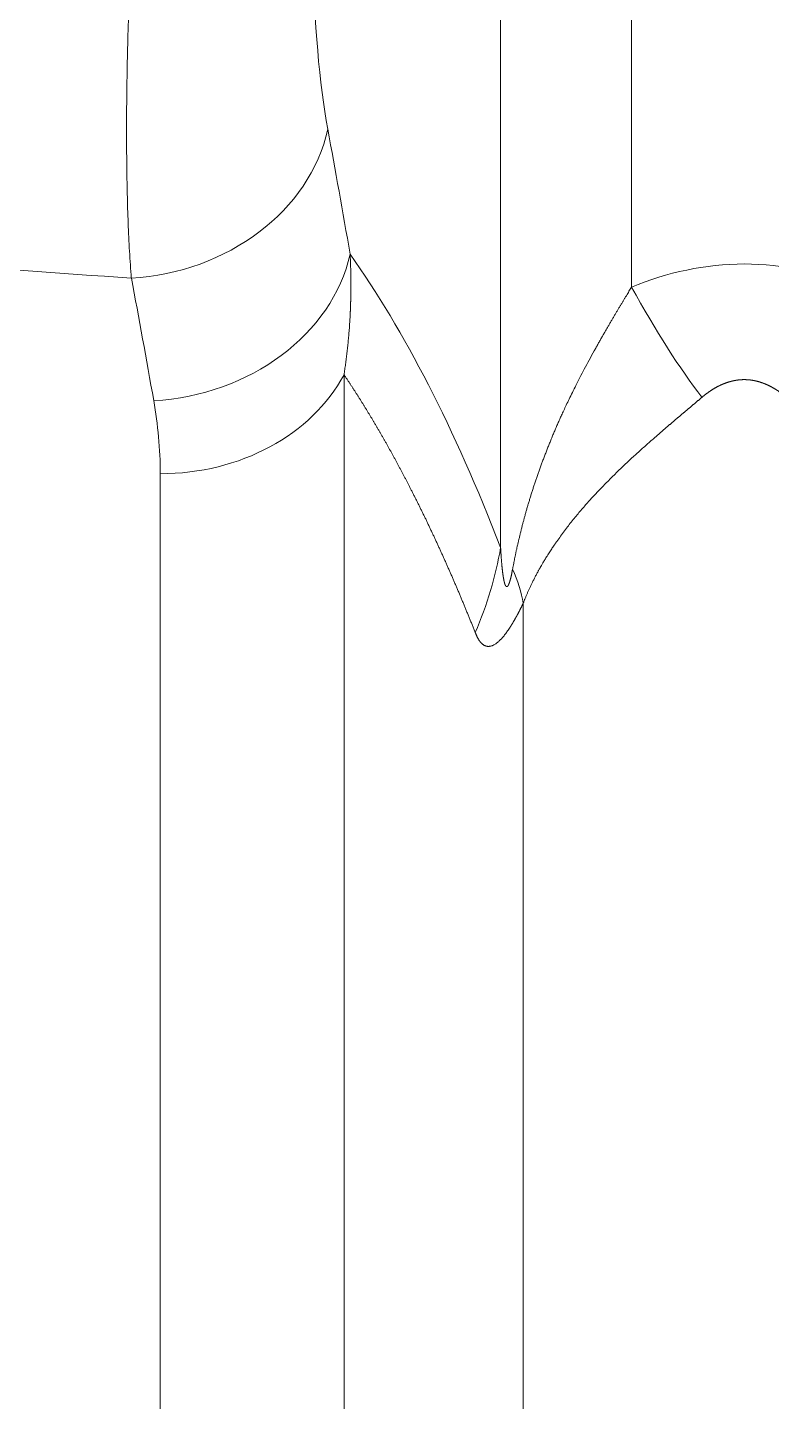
# Model space of a CAD drawing. Header units: millimetres. Extents: x 4664 to 8864, y -38 to 2932.
# Drawn here: x 5324.28 to 5333.95, y 1275.92 to 1293.78 of the extents above; entities that cross this region are included whole.
import ezdxf

# ---------------------------------------------------------------- set-up
doc = ezdxf.new("R2010")
doc.units = ezdxf.units.MM

msp = doc.modelspace()

# ---------------------------------------------------------------- linework, layer by layer
at = {"lineweight": 5}
for p, q in [((5332.13, 1290.409), (5332.13, 1337.158)), ((5330.427, 1328.827), (5330.427, 1287.024)), ((5328.391, 1289.269), (5328.391, 1260.011)), ((5326.002, 1287.982), (5326.002, 1258.059)), ((5330.721, 1286.299), (5330.721, 1260.034))]:
    msp.add_line(p, q, dxfattribs=at)
for centre, major_axis, ratio, start_param, end_param in [((5325.626, 1292.733), (-2.568, -0.476), 0.840771, 1.416051, 2.800609), ((5300.545, 1169.146), (16.144, 145.92), 0.182976, 5.718557, 5.739012), ((5325.917, 1291.11), (-2.574, -0.445), 0.830019, 1.428411, 2.810989), ((5311.639, 1195.094), (13.253, 98.309), 0.193169, 5.946097, 6.078784), ((5297.991, 1169.419), (16.165, 143.307), 0.186227, 5.719318, 5.739773), ((5332.13, 1293.021), (-1.996, 4.827), 0.215465, 2.051097, 2.469561), ((5326.002, 1290.142), (-2.612, 0), 0.827153, 1.570796, 2.725761), ((5325.319, 1287.57), (4.871, 1.888), 0.927977, 5.543431, 5.775843), ((5325.943, 1287.941), (-4.705, 2.269), 0.410286, 3.423432, 3.592911)]:
    msp.add_ellipse(centre, major_axis=major_axis, ratio=ratio, start_param=start_param, end_param=end_param, dxfattribs=at)
for points, knots in [([(5328.085, 1297.787), (5328.044, 1297.24), (5328.016, 1296.712), (5327.983, 1295.694), (5327.979, 1295.199), (5328.004, 1293.832), (5328.07, 1293.052), (5328.18, 1292.46)], [0, 0, 0, 0, 0.25, 0.25, 0.5, 0.5, 1, 1, 1, 1]), ([(5325.626, 1290.526), (5325.617, 1290.638), (5325.609, 1290.755), (5325.595, 1290.994), (5325.589, 1291.116), (5325.58, 1291.365), (5325.576, 1291.492), (5325.57, 1291.749), (5325.568, 1291.878), (5325.565, 1292.139), (5325.564, 1292.27), (5325.564, 1292.533), (5325.564, 1292.664), (5325.567, 1292.925), (5325.568, 1293.055), (5325.572, 1293.249), (5325.573, 1293.313), (5325.575, 1293.408), (5325.576, 1293.456), (5325.578, 1293.511), (5325.578, 1293.539), (5325.579, 1293.553), (5325.579, 1293.56), (5325.579, 1293.563), (5325.579, 1293.565), (5325.579, 1293.566), (5325.579, 1293.566), (5325.579, 1293.566), (5325.579, 1293.566), (5325.579, 1293.566), (5325.579, 1293.567), (5325.579, 1293.567), (5325.583, 1293.727), (5325.588, 1293.889), (5325.6, 1294.217), (5325.607, 1294.383), (5325.621, 1294.717), (5325.629, 1294.885), (5325.647, 1295.224), (5325.656, 1295.394), (5325.676, 1295.735), (5325.686, 1295.906), (5325.708, 1296.248), (5325.719, 1296.419), (5325.743, 1296.76), (5325.756, 1296.93), (5325.781, 1297.269), (5325.794, 1297.438), (5325.808, 1297.606)], [0, 0, 0, 0, 0.0625, 0.0625, 0.125, 0.125, 0.1875, 0.1875, 0.25, 0.25, 0.3125, 0.3125, 0.375, 0.375, 0.4375, 0.4375, 0.46875, 0.46875, 0.484375, 0.492188, 0.496094, 0.498047, 0.499023, 0.499512, 0.499756, 0.499878, 0.499939, 0.499969, 0.499985, 0.499992, 0.499992, 0.5, 0.5, 0.5625, 0.5625, 0.625, 0.625, 0.6875, 0.6875, 0.75, 0.75, 0.8125, 0.8125, 0.875, 0.875, 0.9375, 0.9375, 1, 1, 1, 1]), ([(5325.626, 1290.526), (5324.694, 1290.586), (5322.833, 1290.726), (5320.052, 1290.999), (5318.205, 1291.22), (5316.822, 1291.401), (5316.362, 1291.464), (5315.672, 1291.562), (5315.327, 1291.611), (5314.925, 1291.671), (5314.724, 1291.701), (5314.623, 1291.716), (5314.573, 1291.724), (5314.548, 1291.728), (5314.535, 1291.73), (5314.529, 1291.731), (5314.526, 1291.731), (5314.524, 1291.731), (5314.524, 1291.732), (5314.523, 1291.732), (5313.623, 1291.869), (5311.83, 1292.161), (5309.162, 1292.65), (5306.514, 1293.189), (5304.762, 1293.58), (5303.89, 1293.783)], [0, 0, 0, 0, 0.125, 0.25, 0.375, 0.375, 0.4375, 0.4375, 0.46875, 0.484375, 0.492187, 0.496094, 0.498047, 0.499023, 0.499512, 0.499756, 0.499878, 0.499939, 0.499939, 0.5, 0.5, 0.625, 0.75, 0.875, 1, 1, 1, 1]), ([(5328.471, 1290.837), (5328.471, 1290.831), (5328.472, 1290.82), (5328.472, 1290.803), (5328.473, 1290.786), (5328.474, 1290.769), (5328.474, 1290.752), (5328.475, 1290.736), (5328.476, 1290.719), (5328.476, 1290.703), (5328.477, 1290.686), (5328.477, 1290.67), (5328.478, 1290.654), (5328.478, 1290.637), (5328.479, 1290.621), (5328.479, 1290.605), (5328.479, 1290.59), (5328.48, 1290.574), (5328.48, 1290.558), (5328.48, 1290.542), (5328.48, 1290.527), (5328.48, 1290.512), (5328.481, 1290.496), (5328.481, 1290.481), (5328.481, 1290.466), (5328.481, 1290.451), (5328.481, 1290.436), (5328.481, 1290.421), (5328.481, 1290.406), (5328.481, 1290.391), (5328.481, 1290.377), (5328.48, 1290.362), (5328.48, 1290.348), (5328.48, 1290.333), (5328.48, 1290.319), (5328.48, 1290.305), (5328.479, 1290.291), (5328.479, 1290.277), (5328.479, 1290.263), (5328.478, 1290.249), (5328.478, 1290.236), (5328.478, 1290.222), (5328.477, 1290.208), (5328.477, 1290.195), (5328.477, 1290.182), (5328.476, 1290.168), (5328.476, 1290.155), (5328.475, 1290.142), (5328.475, 1290.129), (5328.474, 1290.116), (5328.474, 1290.103), (5328.473, 1290.091), (5328.472, 1290.078), (5328.472, 1290.065), (5328.471, 1290.044), (5328.469, 1290.012), (5328.467, 1289.972), (5328.464, 1289.932), (5328.462, 1289.893), (5328.459, 1289.853), (5328.456, 1289.814), (5328.452, 1289.776), (5328.449, 1289.737), (5328.445, 1289.699), (5328.442, 1289.662), (5328.438, 1289.625), (5328.434, 1289.588), (5328.43, 1289.551), (5328.425, 1289.515), (5328.421, 1289.479), (5328.416, 1289.443), (5328.411, 1289.408), (5328.406, 1289.373), (5328.401, 1289.338), (5328.396, 1289.304), (5328.393, 1289.281), (5328.391, 1289.269)], [0, 0, 0, 0, 0.010932, 0.021807, 0.032623, 0.043382, 0.054084, 0.064727, 0.075313, 0.085841, 0.096312, 0.106724, 0.117079, 0.127377, 0.137617, 0.147799, 0.157923, 0.16799, 0.177999, 0.18795, 0.197844, 0.20768, 0.217459, 0.227179, 0.236843, 0.246449, 0.255997, 0.265487, 0.27492, 0.284296, 0.293614, 0.302874, 0.312077, 0.321223, 0.330311, 0.339341, 0.348314, 0.35723, 0.366088, 0.374888, 0.383631, 0.392317, 0.400946, 0.409517, 0.41803, 0.426487, 0.434886, 0.443227, 0.451512, 0.459739, 0.467908, 0.476021, 0.484076, 0.492074, 0.500014, 0.525883, 0.551544, 0.577, 0.602248, 0.627291, 0.652128, 0.676758, 0.701182, 0.725401, 0.749413, 0.77322, 0.796821, 0.820217, 0.843407, 0.866392, 0.889172, 0.911747, 0.934117, 0.956283, 0.978244, 1, 1, 1, 1]), ([(5332.13, 1290.409), (5332.59, 1290.599), (5333.092, 1290.709), (5334.098, 1290.708), (5334.599, 1290.599), (5335.059, 1290.409)], [0, 0, 0, 0, 0.5, 0.5, 1, 1, 1, 1]), ([(5330.583, 1286.741), (5330.584, 1286.747), (5330.586, 1286.759), (5330.59, 1286.777), (5330.593, 1286.795), (5330.597, 1286.813), (5330.6, 1286.832), (5330.604, 1286.85), (5330.608, 1286.869), (5330.611, 1286.887), (5330.615, 1286.906), (5330.619, 1286.925), (5330.623, 1286.944), (5330.627, 1286.963), (5330.631, 1286.983), (5330.636, 1287.002), (5330.64, 1287.022), (5330.644, 1287.042), (5330.649, 1287.062), (5330.653, 1287.082), (5330.658, 1287.102), (5330.663, 1287.122), (5330.668, 1287.142), (5330.673, 1287.163), (5330.678, 1287.184), (5330.683, 1287.204), (5330.688, 1287.225), (5330.693, 1287.246), (5330.698, 1287.268), (5330.704, 1287.289), (5330.709, 1287.31), (5330.715, 1287.332), (5330.721, 1287.354), (5330.727, 1287.375), (5330.732, 1287.397), (5330.738, 1287.419), (5330.745, 1287.441), (5330.751, 1287.464), (5330.757, 1287.486), (5330.763, 1287.509), (5330.77, 1287.531), (5330.777, 1287.554), (5330.783, 1287.577), (5330.79, 1287.6), (5330.797, 1287.623), (5330.804, 1287.646), (5330.811, 1287.67), (5330.818, 1287.693), (5330.826, 1287.717), (5330.833, 1287.741), (5330.841, 1287.764), (5330.849, 1287.788), (5330.856, 1287.812), (5330.864, 1287.836), (5330.872, 1287.861), (5330.881, 1287.885), (5330.889, 1287.91), (5330.897, 1287.934), (5330.906, 1287.959), (5330.914, 1287.984), (5330.923, 1288.008), (5330.932, 1288.033), (5330.941, 1288.059), (5330.95, 1288.084), (5330.959, 1288.109), (5330.969, 1288.134), (5330.978, 1288.16), (5330.988, 1288.186), (5330.998, 1288.211), (5331.008, 1288.237), (5331.018, 1288.263), (5331.028, 1288.289), (5331.038, 1288.315), (5331.048, 1288.341), (5331.059, 1288.368), (5331.07, 1288.394), (5331.08, 1288.42), (5331.091, 1288.447), (5331.102, 1288.473), (5331.113, 1288.5), (5331.125, 1288.527), (5331.136, 1288.554), (5331.148, 1288.581), (5331.16, 1288.608), (5331.171, 1288.635), (5331.183, 1288.662), (5331.199, 1288.698), (5331.221, 1288.745), (5331.249, 1288.807), (5331.282, 1288.877), (5331.319, 1288.954), (5331.361, 1289.04), (5331.408, 1289.134), (5331.459, 1289.236), (5331.516, 1289.345), (5331.579, 1289.461), (5331.63, 1289.555), (5331.67, 1289.626), (5331.695, 1289.671), (5331.72, 1289.715), (5331.744, 1289.758), (5331.768, 1289.8), (5331.792, 1289.841), (5331.815, 1289.881), (5331.838, 1289.92), (5331.86, 1289.958), (5331.882, 1289.996), (5331.904, 1290.033), (5331.925, 1290.068), (5331.946, 1290.103), (5331.966, 1290.137), (5331.986, 1290.171), (5332.006, 1290.203), (5332.025, 1290.235), (5332.043, 1290.266), (5332.062, 1290.296), (5332.079, 1290.325), (5332.096, 1290.354), (5332.113, 1290.381), (5332.124, 1290.4), (5332.13, 1290.409)], [0, 0, 0, 0, 0.004401, 0.008838, 0.013309, 0.017816, 0.022358, 0.026934, 0.031546, 0.036193, 0.040875, 0.045592, 0.050344, 0.055131, 0.059954, 0.064812, 0.069704, 0.074632, 0.079596, 0.084594, 0.089628, 0.094696, 0.099801, 0.10494, 0.110114, 0.115324, 0.120569, 0.125849, 0.131165, 0.136516, 0.141902, 0.147324, 0.15278, 0.158272, 0.1638, 0.169362, 0.17496, 0.180594, 0.186262, 0.191967, 0.197706, 0.203481, 0.209291, 0.215136, 0.221017, 0.226934, 0.232885, 0.238872, 0.244895, 0.250953, 0.257046, 0.263175, 0.269339, 0.275538, 0.281773, 0.288044, 0.294349, 0.300691, 0.307067, 0.31348, 0.319927, 0.32641, 0.332929, 0.339483, 0.346073, 0.352698, 0.359358, 0.366054, 0.372785, 0.379552, 0.386355, 0.393193, 0.400066, 0.406975, 0.41392, 0.4209, 0.427915, 0.434966, 0.442053, 0.449175, 0.456332, 0.463525, 0.470754, 0.478018, 0.485318, 0.492653, 0.500024, 0.514373, 0.531083, 0.550154, 0.571587, 0.595381, 0.621536, 0.650052, 0.68093, 0.714169, 0.749769, 0.763075, 0.776161, 0.789026, 0.80167, 0.814094, 0.826297, 0.83828, 0.850042, 0.861583, 0.872904, 0.884004, 0.894884, 0.905542, 0.915981, 0.926198, 0.936196, 0.945972, 0.955528, 0.964864, 0.973979, 0.982873, 0.991547, 1, 1, 1, 1]), ([(5330.097, 1285.917), (5330.094, 1285.925), (5330.088, 1285.941), (5330.079, 1285.964), (5330.069, 1285.987), (5330.06, 1286.01), (5330.051, 1286.033), (5330.042, 1286.056), (5330.032, 1286.079), (5330.023, 1286.102), (5330.014, 1286.125), (5330.004, 1286.148), (5329.995, 1286.171), (5329.985, 1286.194), (5329.976, 1286.217), (5329.967, 1286.24), (5329.957, 1286.262), (5329.948, 1286.285), (5329.938, 1286.308), (5329.929, 1286.331), (5329.919, 1286.353), (5329.91, 1286.376), (5329.901, 1286.398), (5329.891, 1286.421), (5329.882, 1286.443), (5329.872, 1286.466), (5329.863, 1286.488), (5329.853, 1286.51), (5329.843, 1286.533), (5329.834, 1286.555), (5329.824, 1286.577), (5329.815, 1286.599), (5329.805, 1286.622), (5329.796, 1286.644), (5329.786, 1286.666), (5329.776, 1286.688), (5329.767, 1286.71), (5329.757, 1286.732), (5329.747, 1286.754), (5329.738, 1286.776), (5329.728, 1286.797), (5329.718, 1286.819), (5329.709, 1286.841), (5329.699, 1286.863), (5329.689, 1286.884), (5329.68, 1286.906), (5329.67, 1286.928), (5329.66, 1286.949), (5329.65, 1286.971), (5329.64, 1286.992), (5329.631, 1287.014), (5329.621, 1287.035), (5329.611, 1287.057), (5329.601, 1287.078), (5329.591, 1287.099), (5329.582, 1287.121), (5329.572, 1287.142), (5329.562, 1287.163), (5329.552, 1287.184), (5329.542, 1287.205), (5329.532, 1287.226), (5329.522, 1287.247), (5329.512, 1287.268), (5329.502, 1287.289), (5329.492, 1287.31), (5329.482, 1287.331), (5329.473, 1287.352), (5329.463, 1287.373), (5329.453, 1287.394), (5329.443, 1287.414), (5329.433, 1287.435), (5329.422, 1287.456), (5329.412, 1287.476), (5329.402, 1287.497), (5329.392, 1287.517), (5329.382, 1287.538), (5329.372, 1287.558), (5329.362, 1287.579), (5329.352, 1287.599), (5329.342, 1287.619), (5329.332, 1287.64), (5329.322, 1287.66), (5329.311, 1287.68), (5329.301, 1287.7), (5329.291, 1287.72), (5329.281, 1287.74), (5329.268, 1287.766), (5329.253, 1287.796), (5329.234, 1287.832), (5329.216, 1287.867), (5329.198, 1287.902), (5329.179, 1287.937), (5329.161, 1287.972), (5329.143, 1288.007), (5329.124, 1288.042), (5329.105, 1288.077), (5329.087, 1288.111), (5329.068, 1288.146), (5329.05, 1288.18), (5329.031, 1288.214), (5329.012, 1288.248), (5328.993, 1288.282), (5328.975, 1288.316), (5328.956, 1288.349), (5328.937, 1288.383), (5328.918, 1288.416), (5328.899, 1288.45), (5328.88, 1288.483), (5328.861, 1288.516), (5328.842, 1288.549), (5328.823, 1288.581), (5328.803, 1288.614), (5328.784, 1288.647), (5328.765, 1288.679), (5328.746, 1288.711), (5328.726, 1288.743), (5328.707, 1288.775), (5328.687, 1288.807), (5328.668, 1288.839), (5328.648, 1288.871), (5328.629, 1288.902), (5328.609, 1288.933), (5328.59, 1288.965), (5328.57, 1288.996), (5328.55, 1289.027), (5328.53, 1289.058), (5328.511, 1289.088), (5328.491, 1289.119), (5328.471, 1289.149), (5328.451, 1289.179), (5328.431, 1289.21), (5328.411, 1289.24), (5328.398, 1289.26), (5328.391, 1289.269)], [0, 0, 0, 0, 0.005793, 0.011588, 0.017385, 0.023184, 0.028985, 0.034789, 0.040595, 0.046402, 0.052212, 0.058025, 0.063839, 0.069656, 0.075474, 0.081295, 0.087118, 0.092943, 0.098771, 0.1046, 0.110432, 0.116266, 0.122102, 0.12794, 0.13378, 0.139622, 0.145467, 0.151313, 0.157162, 0.163013, 0.168866, 0.174722, 0.180579, 0.186439, 0.1923, 0.198164, 0.20403, 0.209898, 0.215768, 0.221641, 0.227515, 0.233392, 0.239271, 0.245152, 0.251035, 0.25692, 0.262807, 0.268697, 0.274588, 0.280482, 0.286378, 0.292276, 0.298176, 0.304078, 0.309982, 0.315889, 0.321797, 0.327708, 0.33362, 0.339535, 0.345452, 0.351371, 0.357293, 0.363216, 0.369141, 0.375069, 0.380999, 0.38693, 0.392864, 0.3988, 0.404738, 0.410679, 0.416621, 0.422565, 0.428512, 0.43446, 0.440411, 0.446364, 0.452319, 0.458276, 0.464235, 0.470196, 0.476159, 0.482125, 0.488092, 0.494062, 0.500033, 0.510682, 0.52134, 0.532009, 0.542687, 0.553376, 0.564074, 0.574782, 0.5855, 0.596228, 0.606965, 0.617713, 0.62847, 0.639237, 0.650014, 0.6608, 0.671597, 0.682403, 0.693219, 0.704045, 0.71488, 0.725726, 0.736581, 0.747445, 0.75832, 0.769204, 0.780098, 0.791002, 0.801915, 0.812838, 0.82377, 0.834713, 0.845665, 0.856626, 0.867597, 0.878578, 0.889569, 0.900569, 0.911578, 0.922598, 0.933626, 0.944665, 0.955713, 0.96677, 0.977837, 0.988914, 1, 1, 1, 1]), ([(5334.144, 1288.975), (5334.143, 1288.977), (5334.139, 1288.98), (5334.133, 1288.984), (5334.128, 1288.989), (5334.123, 1288.993), (5334.117, 1288.998), (5334.112, 1289.002), (5334.106, 1289.006), (5334.101, 1289.01), (5334.095, 1289.015), (5334.09, 1289.019), (5334.084, 1289.023), (5334.079, 1289.027), (5334.073, 1289.031), (5334.068, 1289.035), (5334.063, 1289.039), (5334.057, 1289.043), (5334.052, 1289.047), (5334.046, 1289.05), (5334.041, 1289.054), (5334.035, 1289.058), (5334.03, 1289.062), (5334.024, 1289.065), (5334.019, 1289.069), (5334.013, 1289.072), (5334.008, 1289.076), (5334.002, 1289.079), (5333.997, 1289.083), (5333.991, 1289.086), (5333.986, 1289.089), (5333.98, 1289.092), (5333.975, 1289.096), (5333.969, 1289.099), (5333.964, 1289.102), (5333.958, 1289.105), (5333.953, 1289.108), (5333.947, 1289.111), (5333.942, 1289.114), (5333.936, 1289.117), (5333.931, 1289.12), (5333.925, 1289.122), (5333.92, 1289.125), (5333.914, 1289.128), (5333.909, 1289.13), (5333.903, 1289.133), (5333.898, 1289.136), (5333.892, 1289.138), (5333.887, 1289.14), (5333.881, 1289.143), (5333.876, 1289.145), (5333.87, 1289.148), (5333.865, 1289.15), (5333.859, 1289.152), (5333.854, 1289.154), (5333.848, 1289.156), (5333.843, 1289.158), (5333.837, 1289.161), (5333.832, 1289.163), (5333.826, 1289.164), (5333.821, 1289.166), (5333.815, 1289.168), (5333.81, 1289.17), (5333.804, 1289.172), (5333.799, 1289.174), (5333.793, 1289.175), (5333.788, 1289.177), (5333.782, 1289.178), (5333.777, 1289.18), (5333.771, 1289.181), (5333.766, 1289.183), (5333.76, 1289.184), (5333.755, 1289.186), (5333.749, 1289.187), (5333.744, 1289.188), (5333.738, 1289.189), (5333.733, 1289.191), (5333.727, 1289.192), (5333.721, 1289.193), (5333.716, 1289.194), (5333.71, 1289.195), (5333.705, 1289.196), (5333.699, 1289.197), (5333.694, 1289.198), (5333.688, 1289.198), (5333.683, 1289.199), (5333.677, 1289.2), (5333.672, 1289.201), (5333.666, 1289.201), (5333.661, 1289.202), (5333.655, 1289.202), (5333.65, 1289.203), (5333.644, 1289.203), (5333.639, 1289.204), (5333.633, 1289.204), (5333.628, 1289.204), (5333.622, 1289.204), (5333.616, 1289.205), (5333.611, 1289.205), (5333.605, 1289.205), (5333.6, 1289.205), (5333.594, 1289.205), (5333.589, 1289.205), (5333.583, 1289.205), (5333.578, 1289.205), (5333.572, 1289.205), (5333.567, 1289.204), (5333.561, 1289.204), (5333.556, 1289.204), (5333.55, 1289.204), (5333.545, 1289.203), (5333.539, 1289.203), (5333.534, 1289.202), (5333.528, 1289.202), (5333.523, 1289.201), (5333.517, 1289.201), (5333.511, 1289.2), (5333.506, 1289.199), (5333.5, 1289.198), (5333.495, 1289.198), (5333.489, 1289.197), (5333.484, 1289.196), (5333.478, 1289.195), (5333.473, 1289.194), (5333.467, 1289.193), (5333.462, 1289.192), (5333.456, 1289.191), (5333.451, 1289.189), (5333.445, 1289.188), (5333.44, 1289.187), (5333.434, 1289.186), (5333.429, 1289.184), (5333.423, 1289.183), (5333.418, 1289.181), (5333.412, 1289.18), (5333.407, 1289.178), (5333.401, 1289.177), (5333.395, 1289.175), (5333.39, 1289.174), (5333.384, 1289.172), (5333.379, 1289.17), (5333.373, 1289.168), (5333.368, 1289.166), (5333.362, 1289.164), (5333.357, 1289.163), (5333.351, 1289.161), (5333.346, 1289.158), (5333.34, 1289.156), (5333.335, 1289.154), (5333.329, 1289.152), (5333.324, 1289.15), (5333.318, 1289.148), (5333.313, 1289.145), (5333.307, 1289.143), (5333.302, 1289.14), (5333.296, 1289.138), (5333.291, 1289.136), (5333.285, 1289.133), (5333.28, 1289.13), (5333.274, 1289.128), (5333.269, 1289.125), (5333.263, 1289.122), (5333.258, 1289.12), (5333.252, 1289.117), (5333.247, 1289.114), (5333.241, 1289.111), (5333.236, 1289.108), (5333.23, 1289.105), (5333.225, 1289.102), (5333.219, 1289.099), (5333.214, 1289.096), (5333.208, 1289.092), (5333.203, 1289.089), (5333.197, 1289.086), (5333.192, 1289.083), (5333.186, 1289.079), (5333.181, 1289.076), (5333.175, 1289.072), (5333.17, 1289.069), (5333.165, 1289.065), (5333.159, 1289.062), (5333.154, 1289.058), (5333.148, 1289.054), (5333.143, 1289.05), (5333.137, 1289.047), (5333.132, 1289.043), (5333.126, 1289.039), (5333.121, 1289.035), (5333.115, 1289.031), (5333.11, 1289.027), (5333.104, 1289.023), (5333.099, 1289.019), (5333.093, 1289.015), (5333.088, 1289.01), (5333.083, 1289.006), (5333.077, 1289.002), (5333.072, 1288.998), (5333.066, 1288.993), (5333.061, 1288.989), (5333.055, 1288.984), (5333.05, 1288.98), (5333.046, 1288.977), (5333.044, 1288.975)], [0, 0, 0, 0, 0.006346, 0.012656, 0.018931, 0.025171, 0.031376, 0.037546, 0.043682, 0.049784, 0.055851, 0.061885, 0.067884, 0.07385, 0.079783, 0.085682, 0.091549, 0.097382, 0.103183, 0.108951, 0.114688, 0.120392, 0.126065, 0.131705, 0.137315, 0.142894, 0.148441, 0.153958, 0.159445, 0.164901, 0.170328, 0.175724, 0.181092, 0.18643, 0.19174, 0.197021, 0.202273, 0.207498, 0.212694, 0.217864, 0.223006, 0.228121, 0.233209, 0.238272, 0.243308, 0.248319, 0.253304, 0.258264, 0.2632, 0.268111, 0.272999, 0.277863, 0.282703, 0.28752, 0.292315, 0.297088, 0.301839, 0.306568, 0.311276, 0.315964, 0.320631, 0.325279, 0.329906, 0.334515, 0.339105, 0.343677, 0.348231, 0.352768, 0.357287, 0.36179, 0.366277, 0.370749, 0.375205, 0.379646, 0.384073, 0.388486, 0.392886, 0.397273, 0.401648, 0.406011, 0.410362, 0.414703, 0.419033, 0.423353, 0.427663, 0.431965, 0.436258, 0.440543, 0.444821, 0.449093, 0.453357, 0.457616, 0.46187, 0.466119, 0.470363, 0.474604, 0.478841, 0.483076, 0.487309, 0.49154, 0.49577, 0.5, 0.50423, 0.50846, 0.512691, 0.516924, 0.521159, 0.525396, 0.529637, 0.533881, 0.53813, 0.542384, 0.546643, 0.550907, 0.555179, 0.559457, 0.563742, 0.568035, 0.572337, 0.576647, 0.580967, 0.585297, 0.589638, 0.593989, 0.598352, 0.602727, 0.607114, 0.611514, 0.615927, 0.620354, 0.624795, 0.629251, 0.633723, 0.63821, 0.642713, 0.647232, 0.651769, 0.656323, 0.660895, 0.665485, 0.670094, 0.674721, 0.679369, 0.684036, 0.688724, 0.693432, 0.698161, 0.702912, 0.707685, 0.71248, 0.717297, 0.722137, 0.727001, 0.731889, 0.7368, 0.741736, 0.746696, 0.751681, 0.756692, 0.761728, 0.766791, 0.771879, 0.776994, 0.782136, 0.787306, 0.792502, 0.797727, 0.802979, 0.80826, 0.81357, 0.818908, 0.824276, 0.829672, 0.835099, 0.840555, 0.846042, 0.851559, 0.857106, 0.862685, 0.868295, 0.873935, 0.879608, 0.885312, 0.891049, 0.896817, 0.902618, 0.908451, 0.914318, 0.920217, 0.92615, 0.932116, 0.938115, 0.944149, 0.950216, 0.956318, 0.962454, 0.968624, 0.974829, 0.981069, 0.987344, 0.993654, 1, 1, 1, 1]), ([(5333.044, 1288.975), (5333.041, 1288.973), (5333.035, 1288.967), (5333.026, 1288.959), (5333.016, 1288.952), (5333.007, 1288.944), (5332.998, 1288.936), (5332.988, 1288.928), (5332.979, 1288.92), (5332.97, 1288.912), (5332.96, 1288.904), (5332.951, 1288.896), (5332.941, 1288.888), (5332.932, 1288.88), (5332.923, 1288.872), (5332.913, 1288.864), (5332.904, 1288.856), (5332.894, 1288.848), (5332.885, 1288.84), (5332.875, 1288.832), (5332.866, 1288.824), (5332.856, 1288.816), (5332.847, 1288.808), (5332.837, 1288.8), (5332.827, 1288.792), (5332.818, 1288.784), (5332.808, 1288.776), (5332.799, 1288.768), (5332.789, 1288.76), (5332.78, 1288.752), (5332.77, 1288.743), (5332.76, 1288.735), (5332.751, 1288.727), (5332.741, 1288.719), (5332.731, 1288.711), (5332.722, 1288.703), (5332.712, 1288.694), (5332.702, 1288.686), (5332.693, 1288.678), (5332.683, 1288.67), (5332.673, 1288.661), (5332.664, 1288.653), (5332.654, 1288.645), (5332.644, 1288.636), (5332.634, 1288.628), (5332.625, 1288.62), (5332.615, 1288.611), (5332.605, 1288.603), (5332.595, 1288.595), (5332.586, 1288.586), (5332.576, 1288.578), (5332.566, 1288.569), (5332.556, 1288.561), (5332.546, 1288.553), (5332.537, 1288.544), (5332.527, 1288.536), (5332.517, 1288.527), (5332.507, 1288.519), (5332.497, 1288.51), (5332.488, 1288.502), (5332.478, 1288.493), (5332.468, 1288.485), (5332.458, 1288.476), (5332.448, 1288.467), (5332.438, 1288.459), (5332.428, 1288.45), (5332.419, 1288.442), (5332.376, 1288.404), (5332.3, 1288.337), (5332.19, 1288.238), (5332.08, 1288.136), (5331.97, 1288.032), (5331.86, 1287.924), (5331.771, 1287.833), (5331.703, 1287.763), (5331.655, 1287.712), (5331.606, 1287.659), (5331.557, 1287.605), (5331.508, 1287.549), (5331.458, 1287.491), (5331.408, 1287.431), (5331.358, 1287.369), (5331.307, 1287.306), (5331.257, 1287.24), (5331.207, 1287.172), (5331.165, 1287.113), (5331.129, 1287.062), (5331.098, 1287.016), (5331.065, 1286.966), (5331.033, 1286.915), (5331.003, 1286.867), (5330.979, 1286.827), (5330.959, 1286.793), (5330.943, 1286.764), (5330.93, 1286.742), (5330.921, 1286.726), (5330.913, 1286.711), (5330.904, 1286.694), (5330.893, 1286.673), (5330.882, 1286.653), (5330.872, 1286.633), (5330.862, 1286.613), (5330.852, 1286.593), (5330.842, 1286.574), (5330.833, 1286.555), (5330.824, 1286.536), (5330.815, 1286.518), (5330.806, 1286.499), (5330.798, 1286.481), (5330.79, 1286.463), (5330.782, 1286.446), (5330.775, 1286.428), (5330.767, 1286.411), (5330.76, 1286.394), (5330.753, 1286.378), (5330.746, 1286.361), (5330.74, 1286.345), (5330.733, 1286.33), (5330.727, 1286.314), (5330.723, 1286.304), (5330.721, 1286.299)], [0, 0, 0, 0, 0.003829, 0.007657, 0.011482, 0.015305, 0.019127, 0.022947, 0.026764, 0.03058, 0.034394, 0.038207, 0.042017, 0.045826, 0.049633, 0.053438, 0.057242, 0.061043, 0.064844, 0.068642, 0.072439, 0.076234, 0.080028, 0.08382, 0.08761, 0.091399, 0.095186, 0.098972, 0.102757, 0.106539, 0.110321, 0.114101, 0.117879, 0.121657, 0.125432, 0.129207, 0.13298, 0.136752, 0.140522, 0.144291, 0.148059, 0.151826, 0.155592, 0.159356, 0.163119, 0.166881, 0.170642, 0.174401, 0.17816, 0.181917, 0.185674, 0.189429, 0.193183, 0.196936, 0.200689, 0.20444, 0.20819, 0.21194, 0.215688, 0.219436, 0.223183, 0.226929, 0.230674, 0.234418, 0.238161, 0.241904, 0.245646, 0.249387, 0.290455, 0.331743, 0.373279, 0.415086, 0.457191, 0.499617, 0.518108, 0.53702, 0.556356, 0.576118, 0.596306, 0.616924, 0.637971, 0.65945, 0.681362, 0.703709, 0.72649, 0.749708, 0.762878, 0.777692, 0.794148, 0.812247, 0.827044, 0.83988, 0.850756, 0.859672, 0.866628, 0.871625, 0.874661, 0.8811, 0.887448, 0.893706, 0.899875, 0.905953, 0.911941, 0.91784, 0.923648, 0.929366, 0.934995, 0.940534, 0.945982, 0.951341, 0.956611, 0.96179, 0.96688, 0.97188, 0.976791, 0.981611, 0.986343, 0.990985, 0.995537, 1, 1, 1, 1]), ([(5330.427, 1287.024), (5330.427, 1287.019), (5330.428, 1287.01), (5330.429, 1286.996), (5330.429, 1286.982), (5330.43, 1286.968), (5330.431, 1286.955), (5330.432, 1286.942), (5330.433, 1286.929), (5330.434, 1286.916), (5330.435, 1286.903), (5330.436, 1286.891), (5330.436, 1286.879), (5330.437, 1286.867), (5330.438, 1286.855), (5330.439, 1286.843), (5330.44, 1286.832), (5330.441, 1286.821), (5330.442, 1286.81), (5330.443, 1286.799), (5330.444, 1286.788), (5330.445, 1286.778), (5330.446, 1286.768), (5330.447, 1286.758), (5330.448, 1286.748), (5330.449, 1286.738), (5330.45, 1286.729), (5330.451, 1286.72), (5330.452, 1286.711), (5330.453, 1286.702), (5330.454, 1286.693), (5330.455, 1286.685), (5330.457, 1286.677), (5330.458, 1286.669), (5330.459, 1286.661), (5330.46, 1286.653), (5330.461, 1286.646), (5330.462, 1286.639), (5330.463, 1286.632), (5330.464, 1286.625), (5330.466, 1286.618), (5330.467, 1286.612), (5330.468, 1286.606), (5330.469, 1286.6), (5330.47, 1286.594), (5330.471, 1286.589), (5330.473, 1286.583), (5330.474, 1286.578), (5330.475, 1286.573), (5330.476, 1286.568), (5330.477, 1286.564), (5330.479, 1286.559), (5330.48, 1286.555), (5330.481, 1286.551), (5330.482, 1286.547), (5330.484, 1286.544), (5330.485, 1286.54), (5330.486, 1286.537), (5330.488, 1286.534), (5330.489, 1286.532), (5330.49, 1286.529), (5330.492, 1286.527), (5330.493, 1286.524), (5330.494, 1286.522), (5330.496, 1286.521), (5330.497, 1286.519), (5330.498, 1286.518), (5330.5, 1286.517), (5330.501, 1286.516), (5330.502, 1286.515), (5330.504, 1286.514), (5330.505, 1286.514), (5330.507, 1286.514), (5330.508, 1286.514), (5330.509, 1286.514), (5330.511, 1286.514), (5330.512, 1286.515), (5330.514, 1286.516), (5330.515, 1286.517), (5330.517, 1286.518), (5330.518, 1286.52), (5330.52, 1286.521), (5330.521, 1286.523), (5330.523, 1286.525), (5330.524, 1286.527), (5330.526, 1286.53), (5330.527, 1286.533), (5330.529, 1286.535), (5330.53, 1286.538), (5330.532, 1286.542), (5330.533, 1286.545), (5330.535, 1286.549), (5330.536, 1286.553), (5330.538, 1286.557), (5330.539, 1286.561), (5330.541, 1286.565), (5330.543, 1286.57), (5330.544, 1286.575), (5330.546, 1286.58), (5330.547, 1286.585), (5330.549, 1286.591), (5330.551, 1286.596), (5330.552, 1286.602), (5330.554, 1286.608), (5330.556, 1286.614), (5330.557, 1286.621), (5330.559, 1286.627), (5330.561, 1286.634), (5330.562, 1286.641), (5330.564, 1286.649), (5330.566, 1286.656), (5330.567, 1286.664), (5330.569, 1286.672), (5330.571, 1286.68), (5330.572, 1286.688), (5330.574, 1286.696), (5330.576, 1286.705), (5330.578, 1286.714), (5330.579, 1286.723), (5330.581, 1286.732), (5330.582, 1286.738), (5330.583, 1286.741)], [0, 0, 0, 0, 0.017566, 0.034922, 0.052067, 0.069001, 0.085724, 0.102238, 0.118541, 0.134634, 0.150517, 0.16619, 0.181653, 0.196907, 0.211952, 0.226788, 0.241414, 0.255832, 0.270041, 0.284042, 0.297835, 0.31142, 0.324797, 0.337967, 0.350929, 0.363685, 0.376234, 0.388577, 0.400713, 0.412644, 0.42437, 0.435891, 0.447207, 0.458319, 0.469228, 0.479933, 0.490435, 0.500735, 0.510834, 0.520731, 0.530428, 0.539925, 0.549222, 0.558322, 0.567223, 0.575928, 0.584437, 0.592751, 0.600872, 0.608799, 0.616535, 0.624081, 0.631437, 0.638606, 0.64559, 0.652389, 0.659007, 0.665444, 0.671703, 0.677787, 0.683698, 0.689439, 0.695014, 0.700425, 0.705677, 0.710773, 0.715718, 0.720517, 0.725176, 0.7297, 0.734095, 0.73837, 0.74253, 0.746586, 0.750544, 0.754416, 0.758212, 0.761941, 0.765616, 0.769249, 0.772853, 0.776438, 0.78002, 0.783611, 0.787222, 0.790869, 0.794561, 0.798312, 0.802132, 0.806033, 0.810023, 0.814114, 0.818312, 0.822627, 0.827066, 0.831635, 0.836341, 0.841189, 0.846186, 0.851335, 0.85664, 0.862107, 0.867738, 0.873537, 0.879507, 0.88565, 0.89197, 0.898469, 0.905148, 0.91201, 0.919057, 0.92629, 0.933711, 0.941322, 0.949123, 0.957116, 0.965302, 0.973683, 0.982259, 0.991031, 1, 1, 1, 1]), ([(5330.721, 1286.299), (5330.72, 1286.297), (5330.718, 1286.292), (5330.715, 1286.286), (5330.712, 1286.28), (5330.709, 1286.273), (5330.706, 1286.267), (5330.703, 1286.261), (5330.7, 1286.254), (5330.697, 1286.248), (5330.693, 1286.242), (5330.69, 1286.236), (5330.687, 1286.23), (5330.684, 1286.224), (5330.681, 1286.218), (5330.678, 1286.212), (5330.675, 1286.206), (5330.672, 1286.2), (5330.669, 1286.194), (5330.666, 1286.188), (5330.663, 1286.183), (5330.66, 1286.177), (5330.657, 1286.171), (5330.654, 1286.165), (5330.651, 1286.16), (5330.648, 1286.154), (5330.645, 1286.149), (5330.642, 1286.143), (5330.639, 1286.138), (5330.636, 1286.132), (5330.633, 1286.127), (5330.63, 1286.121), (5330.627, 1286.116), (5330.624, 1286.111), (5330.621, 1286.105), (5330.618, 1286.1), (5330.615, 1286.095), (5330.613, 1286.09), (5330.61, 1286.085), (5330.607, 1286.08), (5330.604, 1286.075), (5330.601, 1286.069), (5330.598, 1286.065), (5330.595, 1286.06), (5330.592, 1286.055), (5330.589, 1286.05), (5330.586, 1286.045), (5330.584, 1286.04), (5330.581, 1286.035), (5330.578, 1286.031), (5330.575, 1286.026), (5330.572, 1286.021), (5330.569, 1286.017), (5330.566, 1286.012), (5330.564, 1286.008), (5330.561, 1286.003), (5330.558, 1285.999), (5330.555, 1285.994), (5330.552, 1285.99), (5330.545, 1285.978), (5330.534, 1285.961), (5330.518, 1285.938), (5330.502, 1285.916), (5330.487, 1285.896), (5330.471, 1285.876), (5330.456, 1285.858), (5330.441, 1285.841), (5330.426, 1285.825), (5330.41, 1285.81), (5330.394, 1285.795), (5330.379, 1285.782), (5330.363, 1285.771), (5330.348, 1285.762), (5330.334, 1285.754), (5330.321, 1285.748), (5330.311, 1285.745), (5330.302, 1285.742), (5330.293, 1285.74), (5330.285, 1285.739), (5330.277, 1285.738), (5330.268, 1285.737), (5330.26, 1285.738), (5330.252, 1285.738), (5330.245, 1285.74), (5330.237, 1285.742), (5330.229, 1285.744), (5330.222, 1285.747), (5330.214, 1285.751), (5330.207, 1285.755), (5330.2, 1285.76), (5330.193, 1285.765), (5330.187, 1285.77), (5330.182, 1285.775), (5330.177, 1285.779), (5330.173, 1285.784), (5330.169, 1285.789), (5330.165, 1285.794), (5330.16, 1285.799), (5330.156, 1285.804), (5330.152, 1285.81), (5330.148, 1285.816), (5330.144, 1285.823), (5330.14, 1285.829), (5330.136, 1285.836), (5330.132, 1285.843), (5330.128, 1285.85), (5330.124, 1285.858), (5330.12, 1285.865), (5330.116, 1285.873), (5330.112, 1285.882), (5330.108, 1285.89), (5330.105, 1285.899), (5330.101, 1285.908), (5330.098, 1285.914), (5330.097, 1285.917)], [0, 0, 0, 0, 0.003686, 0.007362, 0.011028, 0.014684, 0.018331, 0.021968, 0.025595, 0.029213, 0.032822, 0.036422, 0.040012, 0.043594, 0.047166, 0.05073, 0.054285, 0.057831, 0.061369, 0.064899, 0.06842, 0.071933, 0.075438, 0.078935, 0.082424, 0.085906, 0.089379, 0.092845, 0.096304, 0.099756, 0.1032, 0.106637, 0.110067, 0.113491, 0.116907, 0.120317, 0.12372, 0.127117, 0.130508, 0.133893, 0.137271, 0.140644, 0.144011, 0.147372, 0.150727, 0.154077, 0.157422, 0.160762, 0.164096, 0.167426, 0.17075, 0.17407, 0.177386, 0.180696, 0.184003, 0.187305, 0.190604, 0.193898, 0.197189, 0.200475, 0.21919, 0.237831, 0.256426, 0.275002, 0.293589, 0.312215, 0.330907, 0.349693, 0.370936, 0.392195, 0.413506, 0.434903, 0.456422, 0.478096, 0.49996, 0.513711, 0.527546, 0.541471, 0.555493, 0.569616, 0.583847, 0.598191, 0.612653, 0.627239, 0.641954, 0.656802, 0.671789, 0.68692, 0.702198, 0.717629, 0.733216, 0.748964, 0.759104, 0.769359, 0.779731, 0.790219, 0.800826, 0.811551, 0.822397, 0.833363, 0.844451, 0.855662, 0.866995, 0.878453, 0.890036, 0.901743, 0.913577, 0.925538, 0.937626, 0.949843, 0.962188, 0.974662, 0.987266, 1, 1, 1, 1])]:
    msp.add_open_spline(points, degree=3, knots=knots, dxfattribs=at)
msp.add_open_spline([(5326.002, 1287.982), (5326.002, 1288.302), (5325.972, 1288.619), (5325.917, 1288.932)], degree=3, dxfattribs=at)

doc.saveas('drawing.dxf')
